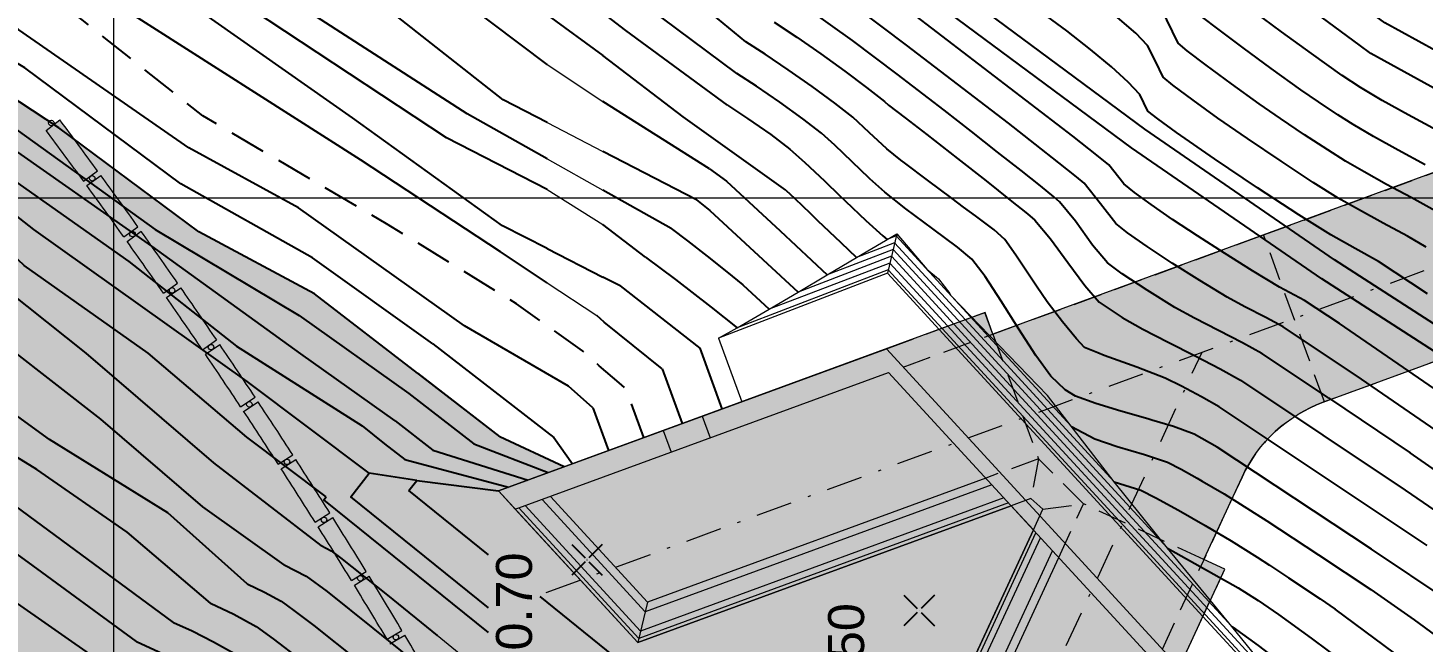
# Model space of a CAD drawing. Extents: x 62300 to 62842, y 108162 to 108787.
# Drawn here: x 62347.03 to 62395.45, y 108734.6 to 108755.89 of the extents above; entities that cross this region are included whole.
import ezdxf
from ezdxf.enums import TextEntityAlignment as Align

# ---------------------------------------------------------------- set-up
doc = ezdxf.new("R2010")
doc.units = 0
doc.header["$LTSCALE"] = 0.999985
doc.header["$MEASUREMENT"] = 0
for name, pattern in [('NASCOSTA', [9.525, 6.35, -3.175]), ('TRATTEGGIATA', [0.75, 0.5, -0.25]), ('TRATTEGGIATA2', [0.375, 0.25, -0.125]), ('TRATTOPUNTO2', [0.5, 0.25, -0.125, 0, -0.125])]:
    doc.linetypes.add(name, pattern=pattern)
for name, color, linetype in [('colore lago', 131, 'Continuous'), ('coordinate', 2, 'Continuous'), ('curve livello 1m', 2, 'Continuous'), ('curve livello 5m', 7, 'Continuous'), ('curve livello di scavo 1 m', 2, 'Continuous'), ('LIN010CO', 2, 'Continuous'), ('LIN010TR', 2, 'NASCOSTA'), ('LIN018CO', 6, 'Continuous'), ('LIN025CO', 7, 'Continuous'), ('LIN035CO', 1, 'Continuous'), ('LINCOLO-ROSSO-025', 10, 'Continuous'), ('Strade', 7, 'Continuous'), ('TEXT035', 1, 'Continuous'), ('TRATTCOLO-32', 255, 'Continuous')]:
    doc.layers.add(name, color=color, linetype=linetype)
doc.layers.add('Colori bordi', color=5, linetype='Continuous', plot=False)
doc.styles.add('ARIAL', font='arial.ttf')

# ---------------------------------------------------------------- blocks, each defined once
blk = doc.blocks.new('quote')
at = {"layer": 'LIN018CO'}
for p, q in [((0.0007, 0.0007), (-0.0007, -0.0007)), ((0.0007, -0.0007), (-0.0007, 0.0007))]:
    blk.add_line(p, q, dxfattribs=at)
at = {"layer": 'LIN035CO'}
for p, q in [((-0.0133, 0.0133), (-0.1061, 0.1061)), ((0.1061, 0.1061), (0.0133, 0.0133)), ((-0.0133, -0.0133), (-0.1061, -0.1061)), ((0.1061, -0.1061), (0.0133, -0.0133))]:
    blk.add_line(p, q, dxfattribs=at)
at = {"layer": 'TEXT035', "style": 'ARIAL'}
blk.add_attdef('VALORE', text='', height=0.25, dxfattribs=at).set_placement((0, 0.3299), align=Align.CENTER)
blk = doc.blocks.new('CONTORNO')
at = {"layer": 'Colori bordi', "lineweight": 0, "ltscale": 2, "flags": 128}
blk.add_lwpolyline([(-69.079, 126.141), (-85.83, 120.005), (-86.105, 120.756), (-102.99, 114.571), (-98.153, 109.314), (-85.2, 114.059), (-84.427, 113.219), (-89.144, 103.05), (-84.307, 97.793), (-77.785, 111.855), (-78.51, 112.191), (-77.184, 115.052, -0.198912), (-74.368, 117.643), (-67.474, 120.163, -0.281645)], format="xyb", dxfattribs=at)
blk = doc.blocks.new('barrageflott')
at = {"layer": 'TRATTCOLO-32'}
h = blk.add_hatch(color=256, dxfattribs=at)
h.paths.add_polyline_path([(-40.677, 110.423), (-41.157, 110.064, -0.002639), (-39.854, 108.3), (-39.369, 108.655, 0.002639)])
h.paths.add_polyline_path([(-39.257, 108.501), (-39.742, 108.147, -0.002639), (-38.458, 106.369), (-37.97, 106.717, 0.002639)])
h.paths.add_polyline_path([(-37.86, 106.563), (-38.348, 106.214, -0.002639), (-37.085, 104.422), (-36.593, 104.764, 0.002639)])
h.paths.add_polyline_path([(-36.484, 104.608), (-36.977, 104.266, -0.002639), (-35.735, 102.459), (-35.238, 102.796, 0.002639)])
h.paths.add_polyline_path([(-35.131, 102.639), (-35.628, 102.302, -0.002639), (-34.406, 100.48), (-33.906, 100.812, 0.002639)])
h.paths.add_polyline_path([(-33.801, 100.653), (-34.302, 100.322, -0.002639), (-33.101, 98.487), (-32.597, 98.813, 0.002639)])
h.paths.add_polyline_path([(-32.494, 98.653), (-32.998, 98.328, -0.002639), (-31.819, 96.479), (-31.311, 96.799, 0.002639)])
h.paths.add_polyline_path([(-31.21, 96.638), (-31.718, 96.318, -0.002639), (-30.56, 94.456), (-30.048, 94.77, 0.002639)])
h.paths.add_polyline_path([(-29.949, 94.608), (-30.46, 94.294, -0.002639), (-29.324, 92.419), (-28.809, 92.727, 0.002639)])
h.paths.add_polyline_path([(-28.711, 92.564), (-29.226, 92.256, -0.002639), (-28.111, 90.367), (-27.593, 90.67, 0.002639)])
h.paths.add_polyline_path([(-27.497, 90.505), (-28.016, 90.203, -0.002639), (-26.922, 88.302), (-26.401, 88.599, 0.002639)])
h.paths.add_polyline_path([(-26.307, 88.433), (-26.829, 88.137, -0.002639), (-25.757, 86.224), (-25.232, 86.514, 0.002639)])
h.paths.add_polyline_path([(-25.14, 86.348), (-25.665, 86.058, -0.002639), (-24.616, 84.132), (-24.088, 84.416, 0.002639)])
h.paths.add_polyline_path([(-23.998, 84.249), (-24.526, 83.965, -0.002639), (-23.499, 82.027), (-22.967, 82.306, 0.002639)])
h.paths.add_polyline_path([(-22.879, 82.137), (-23.411, 81.859, -0.002639), (-22.406, 79.91), (-21.871, 80.182, 0.002639)])
h.paths.add_polyline_path([(-21.785, 80.013), (-22.32, 79.741, -0.002639), (-21.337, 77.78), (-20.799, 78.046, 0.002639)])
h.paths.add_polyline_path([(-20.715, 77.876), (-21.253, 77.61, -0.002639), (-20.293, 75.639), (-19.752, 75.898, 0.002639)])
h.paths.add_polyline_path([(-19.67, 75.727), (-20.211, 75.468, -0.002639), (-19.274, 73.485), (-18.73, 73.738, 0.002639)])
h.paths.add_polyline_path([(-16.684, 69.21), (-17.233, 68.969, -0.002639), (-16.365, 66.956), (-15.812, 67.19, 0.002639)])
h.paths.add_polyline_path([(-17.654, 71.394), (-18.201, 71.147, -0.002639), (-17.309, 69.143), (-16.76, 69.384, 0.002639)])
h.paths.add_polyline_path([(-18.65, 73.566), (-19.194, 73.313, -0.002639), (-18.279, 71.32), (-17.732, 71.567, 0.002639)])
at = {"layer": 'LINCOLO-ROSSO-025', "lineweight": 0}
for p, q in [((-41.157, 110.064), (-40.677, 110.423)), ((-39.854, 108.3), (-39.369, 108.655)), ((-39.742, 108.147), (-39.257, 108.501)), ((-38.458, 106.369), (-37.97, 106.717)), ((-38.348, 106.214), (-37.86, 106.563)), ((-37.085, 104.422), (-36.593, 104.764)), ((-36.977, 104.266), (-36.484, 104.608)), ((-35.735, 102.459), (-35.238, 102.796)), ((-35.628, 102.302), (-35.131, 102.639)), ((-34.406, 100.48), (-33.906, 100.812)), ((-34.302, 100.322), (-33.801, 100.653)), ((-33.101, 98.487), (-32.597, 98.813)), ((-32.998, 98.328), (-32.494, 98.653)), ((-31.819, 96.479), (-31.311, 96.799)), ((-31.718, 96.318), (-31.21, 96.638)), ((-30.56, 94.456), (-30.048, 94.77)), ((-30.46, 94.294), (-29.949, 94.608)), ((-29.324, 92.419), (-28.809, 92.727)), ((-29.226, 92.256), (-28.711, 92.564))]:
    blk.add_line(p, q, dxfattribs=at)
for centre in [(-40.974, 110.32), (-39.555, 108.401), (-38.159, 106.466), (-36.785, 104.515), (-35.433, 102.549), (-34.104, 100.567), (-32.798, 98.57), (-31.514, 96.558), (-30.254, 94.532), (-29.018, 92.491)]:
    blk.add_circle(centre, 0.095, dxfattribs=at)
for radius, start, end in [(208.344, 36.17394, 36.77881), (207.744, 36.17394, 36.77881), (208.344, 35.51677, 36.12164), (207.744, 35.51677, 36.12164), (208.344, 34.85959, 35.46446), (207.744, 34.85959, 35.46446), (208.344, 34.20242, 34.80729), (207.744, 34.20242, 34.80729), (207.744, 33.54525, 34.15012), (208.344, 33.54525, 34.15012), (207.744, 32.88807, 33.49294), (208.344, 32.88807, 33.49294), (207.744, 32.2309, 32.83577), (208.344, 32.2309, 32.83577), (208.344, 31.57373, 32.1786), (207.744, 31.57373, 32.1786), (208.344, 30.91655, 31.52142), (207.744, 30.91655, 31.52142), (208.344, 30.25938, 30.86425)]:
    blk.add_arc((-207.55, -14.318), radius, start, end, dxfattribs=at)

msp = doc.modelspace()

# ---------------------------------------------------------------- hatches: boundary and pattern name
at = {"layer": 'colore lago', "linetype": 'Continuous', "lineweight": 0}
msp.add_hatch(color=256, dxfattribs=at).paths.add_polyline_path([(62395.432, 108712.426), (62396.026, 108711.854), (62396.545, 108710.804), (62395.703, 108710.571), (62400.102, 108704.942), (62413.395, 108708.628), (62414.097, 108707.729), (62408.577, 108697.972), (62412.975, 108692.343), (62413.775, 108693.757), (62413.775, 108692.195), (62414.821, 108690.222), (62415.316, 108689.288), (62415.726, 108688.514), (62415.989, 108688.018), (62416.308, 108687.414), (62417.091, 108686.877), (62417.986, 108686.309), (62418.762, 108685.857), (62419.277, 108685.61), (62419.98, 108685.523), (62420.747, 108685.436), (62421.269, 108685.254), (62422.042, 108684.935), (62422.834, 108684.575), (62423.302, 108684.318), (62424.281, 108683.305), (62425.656, 108681.875), (62426.449, 108681.066), (62427.156, 108680.351), (62427.673, 108679.833), (62427.895, 108679.62), (62428.432, 108679.384), (62429.04, 108678.92), (62429.869, 108678.212), (62430.484, 108677.629), (62430.843, 108677.243), (62431.218, 108676.364), (62431.557, 108675.296), (62431.913, 108674.527), (62432.355, 108674.247), (62432.858, 108673.942), (62433.455, 108673.231), (62434.097, 108672.326), (62434.701, 108671.601), (62435.197, 108671.28), (62435.685, 108671.01), (62436.144, 108670.755), (62436.707, 108670.388), (62437.492, 108669.855), (62438.358, 108669.253), (62439.162, 108668.678), (62440.078, 108667.996), (62441.13, 108667.19), (62442.002, 108666.501), (62442.908, 108665.758), (62443.789, 108665.021), (62444.562, 108664.359), (62445.144, 108663.844), (62445.453, 108663.547), (62446.014, 108662.665), (62446.501, 108661.941), (62447.153, 108661.7), (62448.876, 108661.081), (62447.183, 108652.749), (62446.943, 108651.566), (62441.595, 108652.495), (62436.09, 108653.04), (62430.527, 108653.236), (62424.984, 108653.069), (62419.433, 108652.547), (62413.953, 108651.637), (62408.529, 108650.359), (62403.21, 108648.764), (62398.021, 108646.797), (62392.955, 108644.487), (62388.067, 108641.873), (62383.347, 108638.914), (62379.143, 108635.919), (62374.987, 108632.528), (62370.912, 108628.752), (62367.864, 108625.55), (62364.577, 108621.72), (62361.992, 108618.302), (62358.884, 108613.699), (62356.087, 108608.883), (62353.615, 108603.924), (62351.491, 108598.79), (62349.698, 108593.52), (62348.257, 108588.148), (62347.162, 108582.699), (62346.433, 108577.206), (62346.076, 108571.827), (62346.067, 108566.27), (62346.414, 108560.708), (62347.156, 108555.214), (62348.241, 108549.757), (62349.108, 108546.543), (62347.868, 108543.897), (62343.805, 108542.34), (62343.071, 108542.931), (62342.215, 108543.399), (62341.494, 108543.605), (62340.731, 108543.397), (62339.788, 108542.895), (62338.814, 108542.367), (62337.958, 108542.081), (62337.463, 108542.167), (62336.538, 108542.374), (62334.253, 108542.969), (62331.322, 108543.785), (62328.139, 108544.685), (62325.098, 108545.533), (62322.593, 108546.195), (62321.848, 108546.361), (62320.984, 108546.545), (62320.474, 108546.666), (62319.859, 108546.963), (62319.103, 108547.335), (62317.961, 108547.824), (62316.581, 108548.386), (62315.066, 108548.989), (62313.523, 108549.599), (62312.055, 108550.183), (62310.769, 108550.711), (62309.769, 108551.147), (62309.112, 108551.475), (62308.074, 108552.131), (62305.134, 108553.829), (62301.974, 108555.846), (62300, 108557.145), (62300, 108746.101), (62331.882, 108763.679), (62334.507, 108761.512), (62338.392, 108758.6), (62343.084, 108755.721), (62348.103, 108752.427), (62352.959, 108748.821), (62356.982, 108746.672), (62363.411, 108741.712), (62364.524, 108741.192), (62365.637, 108740.673), (62364.74, 108740.344), (62363.36, 108739.839), (62368.197, 108734.582), (62381.151, 108739.327), (62381.923, 108738.487), (62377.207, 108728.317), (62382.044, 108723.06), (62383.531, 108726.268), (62384.61, 108725.772), (62384.891, 108725.5), (62385.513, 108725.007), (62386.29, 108724.44), (62387.153, 108723.834), (62388.028, 108723.224), (62388.845, 108722.646), (62389.533, 108722.136), (62390.019, 108721.728), (62390.461, 108721.189), (62391.046, 108720.467), (62391.593, 108719.84), (62392.228, 108719.121), (62392.561, 108718.731), (62392.862, 108718.087), (62393.16, 108717.245), (62393.758, 108715.335), (62394.064, 108714.455), (62394.378, 108713.747)])
at = {"layer": 'LINCOLO-ROSSO-025', "linetype": 'Continuous', "lineweight": 0}
msp.add_hatch(color=256, dxfattribs=at).paths.add_polyline_path([(62414.455, 108753.368, 0.119368), (62397.272, 108751.409), (62380.52, 108745.273), (62380.245, 108746.024), (62363.36, 108739.839), (62368.197, 108734.582), (62381.151, 108739.327), (62381.923, 108738.487), (62377.207, 108728.317), (62382.044, 108723.06), (62388.566, 108737.123), (62387.84, 108737.459), (62389.167, 108740.32, -0.199261), (62391.989, 108742.913), (62398.877, 108745.431, -0.122973), (62413.579, 108747.269)])

# ---------------------------------------------------------------- linework, layer by layer
at = {"layer": 'Colori bordi', "linetype": 'Continuous', "lineweight": 0, "flags": 128}
msp.add_lwpolyline([(62343.084, 108755.721), (62348.103, 108752.427), (62352.959, 108748.821), (62356.982, 108746.672), (62363.411, 108741.712), (62364.524, 108741.192), (62365.637, 108740.673), (62364.74, 108740.344), (62363.36, 108739.839), (62368.197, 108734.582), (62381.151, 108739.327), (62381.923, 108738.487), (62377.207, 108728.317)], dxfattribs=at)
at = {"layer": 'coordinate', "linetype": 'Continuous', "lineweight": 0}
for p, q in [((62350, 108778.484), (62350, 108403.974)), ((62300, 108750), (62366.988, 108750)), ((62366.988, 108750), (62484.796, 108750))]:
    msp.add_line(p, q, dxfattribs=at)
at = {"layer": 'curve livello 1m', "linetype": 'Continuous', "lineweight": 0}
for p, q in [((62365.048, 108754.621), (62366.988, 108753.341)), ((62365.048, 108752.613), (62366.988, 108751.608)), ((62365.048, 108751.357), (62366.988, 108750.265)), ((62365.048, 108750.285), (62366.988, 108749.074)), ((62365.048, 108747.059), (62366.77, 108745.919)), ((62362.886, 108733.485), (62361.235, 108734.827))]:
    msp.add_line(p, q, dxfattribs=at)
at = {"layer": 'curve livello 1m'}
for p, q in [((62361.086, 108744.94), (62365.284, 108741.689)), ((62369.044, 108744.072), (62369.739, 108742.175)), ((62360.255, 108743.214), (62362.511, 108741.467)), ((62366.633, 108742.721), (62367.176, 108741.237)), ((62359.777, 108742.27), (62361.09, 108741.253)), ((62365.284, 108741.689), (62365.935, 108740.782)), ((62359.412, 108741.472), (62360.112, 108740.93)), ((62361.09, 108741.253), (62364.393, 108740.217)), ((62362.511, 108741.467), (62365.092, 108740.473)), ((62360.112, 108740.93), (62363.715, 108739.968)), ((62360.524, 108740.205), (62358.874, 108740.451)), ((62360.524, 108740.205), (62363.36, 108739.839))]:
    msp.add_line(p, q, dxfattribs=at)
at = {"layer": 'curve livello 1m', "flags": 128}
for points in [[(62371.945, 108755.414), (62367.42, 108759.146), (62363.346, 108761.591), (62356.193, 108766.207), (62350.216, 108770.915), (62348.47, 108772.825)], [(62371.629, 108754.312), (62366.968, 108757.789), (62364.704, 108759.599), (62359.724, 108762.948), (62353.838, 108766.207), (62349.039, 108770.1), (62347.08, 108772.059)], [(62365.048, 108754.621), (62361.164, 108757.564), (62354.436, 108761.378), (62348.955, 108765.609), (62343.244, 108769.944)], [(62365.048, 108752.613), (62363.523, 108753.403), (62359.361, 108756.663), (62352.979, 108760.269), (62346.458, 108765.539), (62341.795, 108769.144)], [(62365.048, 108751.357), (62362.274, 108752.918), (62357.21, 108756.177), (62351.661, 108759.783), (62345.765, 108764.43), (62340.623, 108768.499)], [(62365.048, 108750.285), (62361.561, 108752.081), (62354.832, 108756.519), (62351.156, 108759.154), (62345.606, 108763.177), (62341.791, 108766.02), (62339.53, 108767.896)], [(62365.048, 108747.059), (62363.434, 108748.128), (62358.578, 108751.318), (62350.184, 108756.658), (62344.15, 108761.443), (62339.016, 108765.049), (62337.13, 108766.573)], [(62365.789, 108743.468), (62362.185, 108745.562), (62356.428, 108749.654), (62352.612, 108751.734), (62346.716, 108755.826), (62343.664, 108758.6), (62339.224, 108761.79), (62334.924, 108764.772), (62334.5, 108765.123)], [(62398.856, 108752.139), (62393.636, 108755.001), (62393.233, 108755.3), (62388.756, 108758.615), (62387.988, 108758.72), (62387.69, 108759.022), (62387.264, 108759.454), (62386.444, 108760.251), (62385.843, 108760.839), (62385.417, 108761.458), (62385.031, 108762.008), (62384.441, 108762.539), (62383.692, 108763.123), (62382.871, 108763.699), (62382.067, 108764.204), (62381.367, 108764.579)], [(62361.086, 108744.94), (62356.913, 108747.92), (62352.335, 108750.486), (62346.924, 108754.508), (62341.583, 108757.698), (62336.519, 108761.72), (62333.077, 108764.338)], [(62395.931, 108752.331), (62394.932, 108752.875), (62394.03, 108753.379), (62393.275, 108753.821), (62392.639, 108754.243), (62391.574, 108755.003), (62390.539, 108755.755), (62389.6, 108756.451), (62388.821, 108757.042), (62388.266, 108757.481), (62388, 108757.719), (62387.807, 108758.115), (62387.489, 108758.445), (62386.843, 108759.092), (62385.911, 108760.009), (62385.439, 108760.46), (62384.946, 108760.69), (62384.437, 108760.924), (62383.764, 108761.52), (62381.179, 108763.278), (62380.595, 108763.688)], [(62330.888, 108763.131), (62335.149, 108760.247), (62339.995, 108756.786), (62346.12, 108752.74), (62351.445, 108748.906), (62356.451, 108745.925), (62360.254, 108743.214)], [(62359.776, 108742.27), (62356.504, 108744.594), (62351.339, 108748.321), (62346.013, 108752.048), (62339.729, 108756.2), (62334.616, 108759.927), (62330.309, 108762.812)], [(62329.243, 108762.225), (62331.687, 108760.886), (62335.362, 108758.543), (62339.942, 108755.562), (62344.788, 108751.835), (62350.54, 108747.788), (62354.268, 108744.86), (62358.634, 108742.092), (62359.412, 108741.472)], [(62395.87, 108749.553), (62395.032, 108750.006), (62394.183, 108750.464), (62393.399, 108750.896), (62392.758, 108751.267), (62392.138, 108751.659), (62391.338, 108752.183), (62390.5, 108752.746), (62389.764, 108753.255), (62388.799, 108753.947), (62387.92, 108754.595), (62387.26, 108755.1), (62386.949, 108755.365), (62386.554, 108756.173), (62386.157, 108756.989), (62385.743, 108757.383), (62385.101, 108757.883), (62384.423, 108758.34), (62383.655, 108758.711), (62382.732, 108759.099), (62382.016, 108759.453), (62379.556, 108761.633), (62379.054, 108762.069)], [(62358.874, 108740.451), (62354.64, 108743.636), (62347.238, 108748.906), (62341.114, 108753.698), (62335.409, 108757.906), (62328.558, 108761.847)], [(62357.212, 108737.942), (62353.488, 108740.811), (62349.053, 108744.612), (62342.842, 108749.553), (62339.167, 108752.341), (62328.268, 108759.31), (62326.281, 108760.591)], [(62395.6, 108746.676), (62393.906, 108747.789), (62393.093, 108748.242), (62392.242, 108748.714), (62391.133, 108749.414), (62389.703, 108750.351), (62388.205, 108751.358), (62386.889, 108752.267), (62386.24, 108752.739), (62385.899, 108753.01), (62385.62, 108753.581), (62385.216, 108754.011), (62384.63, 108754.545), (62383.905, 108755.148), (62383.086, 108755.786), (62382.217, 108756.423), (62381.344, 108757.026), (62380.511, 108757.559), (62380.043, 108757.774), (62379.596, 108757.982), (62378.66, 108758.812), (62376.278, 108760.877)], [(62355.93, 108737.277), (62353.108, 108739.29), (62349.56, 108742.331), (62344.798, 108746.026), (62341.512, 108748.863), (62337.031, 108751.476), (62329.713, 108756.404), (62324.52, 108759.621)], [(62401.229, 108738.275), (62393.307, 108743.715), (62390.596, 108745.524), (62389.991, 108745.851), (62389.262, 108746.222), (62388.65, 108746.552), (62387.698, 108747.132), (62386.742, 108747.739), (62385.875, 108748.313), (62385.19, 108748.792), (62384.78, 108749.114), (62384.249, 108749.788), (62383.691, 108750.506), (62383.422, 108750.727), (62382.812, 108751.213), (62381.984, 108751.866), (62381.062, 108752.587), (62377.525, 108755.295), (62374.186, 108757.81), (62373.542, 108758.27), (62372.893, 108758.722)], [(62402.281, 108738.954), (62392.545, 108745.64), (62391.337, 108746.446), (62390.47, 108746.904), (62389.527, 108747.474), (62388.562, 108748.077), (62387.623, 108748.681), (62386.756, 108749.254), (62386.01, 108749.767), (62385.431, 108750.186), (62385.066, 108750.482), (62384.546, 108751.146), (62384.127, 108751.484), (62383.291, 108752.14), (62377.855, 108756.302), (62374.429, 108758.882)], [(62354.647, 108736.612), (62351.892, 108739.083), (62347.785, 108741.621), (62339.645, 108747.519), (62334.567, 108750.804), (62329.862, 108753.791), (62324.709, 108756.852), (62322.629, 108758.578)], [(62353.365, 108735.946), (62350.474, 108738.411), (62347.337, 108740.576), (62344.2, 108742.517), (62339.048, 108746.623), (62333.82, 108749.386), (62328.742, 108752.82), (62323.888, 108755.881), (62321.61, 108758.016)], [(62350.8, 108734.615), (62347.038, 108737.365), (62341.661, 108741.248), (62338.002, 108743.786), (62333.372, 108746.997), (62328.891, 108749.46), (62325.456, 108751.476), (62322.17, 108753.716), (62318.906, 108756.525)], [(62371.313, 108753.209), (62367.783, 108755.797), (62366.988, 108756.418)], [(62395.52, 108751.148), (62394.579, 108751.657), (62393.724, 108752.132), (62393.017, 108752.544), (62392.487, 108752.881), (62391.815, 108753.328), (62391.202, 108753.749), (62390.176, 108754.482), (62389.201, 108755.195), (62388.366, 108755.821), (62387.761, 108756.292)], [(62349.518, 108733.95), (62346.441, 108736.096), (62342.931, 108738.784), (62338.599, 108741.621), (62332.774, 108745.429), (62327.995, 108748.266), (62323.216, 108751.252), (62321.05, 108753.193), (62317.591, 108755.8)], [(62372.929, 108756.093), (62373.713, 108755.569), (62374.551, 108754.988), (62375.379, 108754.394), (62376.137, 108753.831), (62376.76, 108753.344), (62376.76, 108753.344), (62376.902, 108753.212), (62377.476, 108752.77), (62378.23, 108752.194), (62378.23, 108752.194), (62379.289, 108751.367), (62380.283, 108750.585), (62381.123, 108749.92), (62381.719, 108749.443), (62381.98, 108749.225), (62381.98, 108749.225), (62382.519, 108748.583), (62383.121, 108747.758), (62383.709, 108746.956), (62384.207, 108746.38), (62384.207, 108746.38), (62385.011, 108745.848), (62385.727, 108745.451), (62386.605, 108744.997), (62387.534, 108744.525), (62388.407, 108744.073), (62389.115, 108743.681), (62389.115, 108743.681), (62394.831, 108739.866), (62399.124, 108736.918)], [(62377.325, 108751.31), (62376.834, 108751.702), (62376.231, 108752.265), (62375.664, 108752.792), (62375.03, 108753.283), (62374.253, 108753.855), (62373.42, 108754.442), (62372.621, 108754.983), (62371.945, 108755.414)], [(62376.231, 108750.677), (62375.633, 108751.25), (62375.035, 108751.821), (62374.567, 108752.239), (62373.921, 108752.737), (62373.125, 108753.313), (62372.314, 108753.87), (62371.629, 108754.312)], [(62370.68, 108751.005), (62366.988, 108753.341)], [(62371.313, 108753.209), (62372.009, 108752.755), (62372.809, 108752.191), (62373.471, 108751.687), (62373.471, 108751.687), (62373.999, 108751.221), (62374.672, 108750.585), (62375.206, 108750.071)], [(62370.233, 108749.928), (62366.988, 108751.608)], [(62370.68, 108751.005), (62371.279, 108750.583), (62373.138, 108748.851)], [(62379.504, 108749.682), (62379.102, 108749.98), (62378.245, 108750.612), (62377.452, 108751.209), (62377.325, 108751.31)], [(62386.029, 108742.296), (62385.899, 108742.335), (62384.96, 108742.602), (62384.086, 108742.867), (62383.391, 108743.125), (62383.025, 108743.34), (62382.533, 108743.816), (62382.007, 108744.533), (62381.415, 108745.451), (62380.812, 108746.416), (62380.251, 108747.275), (62379.787, 108747.877), (62379.29, 108748.288), (62378.436, 108748.924), (62377.502, 108749.616), (62376.766, 108750.192), (62376.248, 108750.661), (62376.231, 108750.677)], [(62369.351, 108748.935), (62366.988, 108750.265)], [(62370.233, 108749.928), (62370.702, 108749.559), (62373.76, 108746.733)], [(62375.206, 108750.071), (62375.403, 108749.881), (62376.107, 108749.212), (62376.698, 108748.681), (62376.698, 108748.681), (62376.855, 108748.56)], [(62382.032, 108746.935), (62381.892, 108747.14), (62381.32, 108748.017), (62380.936, 108748.559), (62380.559, 108748.885), (62379.91, 108749.381), (62379.504, 108749.682)], [(62368.469, 108747.942), (62366.988, 108749.074)], [(62369.351, 108748.935), (62369.925, 108748.507), (62370.609, 108747.978), (62371.285, 108747.44), (62371.837, 108746.983), (62371.837, 108746.983), (62372.755, 108746.135)], [(62373.138, 108748.851), (62374.767, 108747.333)], [(62368.469, 108747.942), (62369.509, 108747.167), (62370.747, 108746.209), (62371.643, 108745.495)], [(62384.156, 108744.626), (62383.703, 108744.815), (62383.423, 108745.112), (62382.94, 108745.697), (62382.4, 108746.395), (62382.032, 108746.935)], [(62369.044, 108744.072), (62367.031, 108745.694), (62366.77, 108745.919)], [(62395.593, 108737.942), (62388.374, 108742.759), (62387.764, 108743.104), (62387.067, 108743.471), (62386.493, 108743.752), (62385.519, 108744.127), (62384.38, 108744.533), (62384.156, 108744.626)], [(62366.633, 108742.721), (62365.789, 108743.468)], [(62408.898, 108720.18), (62408.637, 108720.298), (62408.165, 108720.57), (62407.545, 108722.279), (62406.663, 108724.74), (62406.274, 108725.775), (62406.075, 108726.283), (62402.584, 108730.36), (62402.478, 108730.481), (62402.453, 108730.505), (62400.622, 108732.23), (62398.936, 108733.806), (62397.651, 108734.995), (62397.02, 108735.56), (62396.354, 108736.017), (62393.652, 108737.82), (62388.302, 108741.359), (62387.506, 108741.805), (62386.786, 108742.068), (62386.029, 108742.296)], [(62383.239, 108742.079), (62383.243, 108742.076), (62384.054, 108741.644), (62384.054, 108741.644), (62384.829, 108741.379), (62385.78, 108741.105), (62386.577, 108740.835), (62386.577, 108740.835), (62387.055, 108740.59), (62387.613, 108740.278)], [(62387.613, 108740.278), (62387.784, 108740.182), (62388.546, 108739.733), (62388.546, 108739.733), (62390.025, 108738.801), (62391.824, 108737.628), (62393.633, 108736.416), (62395.143, 108735.37), (62395.143, 108735.37), (62395.873, 108734.828)], [(62357.212, 108737.942), (62357.556, 108737.767), (62357.885, 108737.522), (62359.515, 108736.225), (62361.235, 108734.827)], [(62386.579, 108737.858), (62386.872, 108737.691), (62389.034, 108736.48), (62389.728, 108736.035), (62390.43, 108735.557), (62390.43, 108735.557), (62391.566, 108734.732), (62392.745, 108733.851)], [(62355.93, 108737.277), (62356.69, 108736.889), (62357.418, 108736.347), (62359.004, 108735.086), (62360.919, 108733.528), (62361.235, 108733.272)], [(62354.647, 108736.612), (62355.245, 108736.33), (62355.824, 108736.012), (62355.824, 108736.012), (62356.259, 108735.698), (62356.952, 108735.173), (62356.952, 108735.173), (62358.492, 108733.947), (62360.353, 108732.434), (62362.162, 108730.963), (62363.55, 108729.865), (62363.55, 108729.865), (62364.335, 108729.286), (62365.323, 108728.581), (62366.388, 108727.829), (62367.405, 108727.11), (62368.248, 108726.504), (62368.793, 108726.089), (62368.793, 108726.089), (62368.917, 108725.978)], [(62353.365, 108735.946), (62354.174, 108735.565), (62354.958, 108735.134), (62354.958, 108735.134), (62355.547, 108734.709), (62356.485, 108733.998), (62356.485, 108733.998), (62357.98, 108732.808), (62359.787, 108731.339), (62361.544, 108729.911), (62362.89, 108728.846), (62362.89, 108728.846), (62363.653, 108728.283), (62364.612, 108727.599), (62365.646, 108726.869), (62366.633, 108726.171), (62367.452, 108725.582), (62367.98, 108725.179), (62367.98, 108725.179), (62368.812, 108724.44), (62368.917, 108724.342)], [(62388.807, 108735.141), (62388.843, 108735.119), (62388.843, 108735.119), (62389.723, 108734.475), (62391.328, 108733.251), (62393.347, 108731.685), (62395.471, 108730.018)], [(62350.8, 108734.615), (62351.581, 108734.26), (62352.479, 108733.802), (62353.226, 108733.378), (62353.226, 108733.378), (62353.722, 108733.028), (62354.583, 108732.388), (62355.551, 108731.649), (62355.551, 108731.649), (62356.956, 108730.531), (62358.654, 108729.15), (62360.306, 108727.808), (62361.572, 108726.806), (62361.572, 108726.806), (62362.289, 108726.278), (62363.19, 108725.634), (62364.162, 108724.948), (62365.09, 108724.292), (62365.859, 108723.738), (62366.356, 108723.36), (62366.356, 108723.36), (62367.137, 108722.665), (62368.417, 108721.474), (62368.917, 108721)]]:
    msp.add_lwpolyline(points, dxfattribs=at)
at = {"layer": 'curve livello 1m', "color": 152, "linetype": 'TRATTEGGIATA2', "ltscale": 5, "flags": 128}
msp.add_lwpolyline([(62368.41, 108741.688), (62367.79, 108743.378), (62367.548, 108743.584), (62366.859, 108744.18), (62366.28, 108744.694), (62363.989, 108746.325), (62359.48, 108749.099), (62353.098, 108752.844), (62347.687, 108757.143), (62340.542, 108761.998), (62336.866, 108764.772), (62335.869, 108765.877)], dxfattribs=at)
at = {"layer": 'curve livello 5m'}
for p, q in [((62365.048, 108756.341), (62366.988, 108754.936)), ((62365.048, 108748.243), (62366.988, 108747.255)), ((62370.346, 108744.784), (62371.117, 108742.68)), ((62360.553, 108743.926), (62363.411, 108741.712)), ((62392.164, 108743.062), (62394.995, 108741.155)), ((62365.637, 108740.673), (62363.411, 108741.712)), ((62395.124, 108733.716), (62392.394, 108735.735))]:
    msp.add_line(p, q, dxfattribs=at)
at = {"layer": 'curve livello 5m', "flags": 128}
for points in [[(62365.048, 108748.243), (62363.503, 108749.029), (62358.3, 108752.774), (62352.751, 108756.658), (62344.635, 108762.622), (62339.363, 108766.228), (62338.299, 108767.217)], [(62360.553, 108743.926), (62360.553, 108743.926), (62356.982, 108746.672), (62352.959, 108748.821), (62348.103, 108752.428), (62343.084, 108755.721), (62338.392, 108758.6), (62334.507, 108761.512), (62331.882, 108763.679)], [(62357.379, 108739.632), (62354.629, 108741.698), (62351.207, 108744.612), (62346.898, 108747.653), (62342.716, 108751.581), (62335.872, 108756.269), (62327.598, 108761.318)], [(62352.083, 108735.281), (62345.694, 108739.979), (62342.782, 108742.144), (62335.687, 108746.847), (62332.625, 108748.788), (62328.742, 108751.625), (62323.813, 108754.388), (62320.379, 108757.337)], [(62401.794, 108751.859), (62394.118, 108756.068), (62392.84, 108757.015), (62392.812, 108757.035)], [(62392.164, 108743.062), (62389.856, 108744.602), (62389.182, 108744.972), (62388.348, 108745.399), (62387.512, 108745.827), (62386.83, 108746.2), (62386.83, 108746.2), (62385.868, 108746.795), (62385.002, 108747.368), (62384.493, 108747.747), (62384.493, 108747.747), (62383.981, 108748.364), (62383.383, 108749.19), (62382.835, 108749.866), (62382.835, 108749.866), (62382.63, 108750.039), (62382.166, 108750.412), (62381.498, 108750.943), (62380.683, 108751.586), (62379.776, 108752.298), (62378.832, 108753.034), (62378.832, 108753.034), (62377.195, 108754.288), (62375.649, 108755.452), (62374.12, 108756.545)], [(62395.556, 108748.292), (62394.907, 108748.666), (62394.062, 108749.124), (62393.201, 108749.591), (62392.5, 108749.991), (62392.5, 108749.991), (62391.635, 108750.537), (62390.521, 108751.267), (62389.353, 108752.052), (62388.327, 108752.761), (62388.327, 108752.761), (62387.465, 108753.381), (62386.761, 108753.909), (62386.424, 108754.187), (62386.424, 108754.187), (62386.157, 108754.734), (62385.888, 108755.285), (62385.888, 108755.285), (62385.474, 108755.709), (62384.843, 108756.251)], [(62373.335, 108750.271), (62369.775, 108752.81), (62366.988, 108754.936)], [(62373.335, 108750.271), (62373.648, 108749.977), (62374.182, 108749.465)], [(62374.182, 108749.465), (62374.438, 108749.22), (62375.241, 108748.447), (62375.784, 108747.936)], [(62367.588, 108746.95), (62366.988, 108747.255)], [(62367.588, 108746.95), (62370.346, 108744.784)], [(62396.295, 108740.262), (62394.995, 108741.155)], [(62384.733, 108740.159), (62385.649, 108739.865), (62386.17, 108739.605), (62386.965, 108739.17), (62387.888, 108738.643), (62388.79, 108738.106), (62388.79, 108738.106), (62389.686, 108737.542), (62390.118, 108737.26)], [(62363.011, 108734.929), (62357.3, 108739.534), (62357.3, 108739.534), (62357.379, 108739.632)], [(62390.118, 108737.26), (62390.776, 108736.831), (62391.872, 108736.097), (62392.394, 108735.735)], [(62352.083, 108735.281), (62352.73, 108734.986), (62353.474, 108734.607), (62354.092, 108734.256), (62354.092, 108734.256), (62354.502, 108733.966), (62355.216, 108733.435), (62356.018, 108732.824), (62357.468, 108731.67), (62357.609, 108731.555)]]:
    msp.add_lwpolyline(points, dxfattribs=at)
at = {"layer": 'curve livello di scavo 1 m', "linetype": 'Continuous', "lineweight": 0}
for p, q in [((62377.11, 108748.444), (62375.784, 108747.936)), ((62377.166, 108748.679), (62376.855, 108748.56)), ((62380.363, 108744.908), (62377.11, 108748.444)), ((62380.511, 108745.044), (62377.166, 108748.679)), ((62377, 108747.973), (62373.76, 108746.733)), ((62377.055, 108748.208), (62374.767, 108747.333)), ((62380.069, 108744.637), (62377, 108747.973)), ((62380.216, 108744.773), (62377.055, 108748.208)), ((62376.889, 108747.503), (62371.643, 108745.495)), ((62376.944, 108747.738), (62372.755, 108746.135)), ((62385.302, 108738.359), (62376.889, 108747.503)), ((62385.851, 108738.058), (62376.944, 108747.738)), ((62376.862, 108747.385), (62370.995, 108745.14)), ((62378.651, 108745.44), (62376.862, 108747.385)), ((62370.995, 108745.14), (62371.803, 108742.931)), ((62387.808, 108735.488), (62378.651, 108745.44))]:
    msp.add_line(p, q, dxfattribs=at)
at = {"layer": 'curve livello di scavo 1 m', "linetype": 'Continuous', "lineweight": 0, "flags": 128}
for points in [[(62383.239, 108742.079), (62380.511, 108745.044)], [(62388.807, 108735.141), (62380.069, 108744.637)], [(62386.579, 108737.858), (62380.216, 108744.773)], [(62384.733, 108740.159), (62380.363, 108744.908)], [(62388.914, 108731.906), (62389.716, 108733.562), (62385.302, 108738.359)], [(62389.641, 108732.947), (62389.956, 108733.597), (62385.851, 108738.058)], [(62388.549, 108731.381), (62389.597, 108733.544), (62387.808, 108735.488)]]:
    msp.add_lwpolyline(points, dxfattribs=at)
at = {"layer": 'LIN010CO', "linetype": 'Continuous', "lineweight": 0}
for p, q in [((62380.482, 108740.053), (62368.456, 108735.648)), ((62368.233, 108734.728), (62364.074, 108739.248)), ((62368.294, 108734.978), (62364.292, 108739.328)), ((62368.456, 108735.648), (62364.874, 108739.541)), ((62381.059, 108739.427), (62368.233, 108734.728)), ((62380.902, 108739.597), (62368.294, 108734.978)), ((62377.356, 108728.341), (62382.015, 108738.387)), ((62377.61, 108728.38), (62382.172, 108738.217)), ((62378.291, 108728.487), (62382.592, 108737.76)), ((62368.537, 108735.984), (62368.197, 108734.582))]:
    msp.add_line(p, q, dxfattribs=at)
at = {"layer": 'LIN010TR', "linetype": 'TRATTOPUNTO2', "lineweight": 0, "ltscale": 5}
msp.add_line((62378.688, 108725.047), (62387.781, 108744.652), dxfattribs=at)
at = {"layer": 'LIN010TR', "linetype": 'TRATTOPUNTO2', "lineweight": 0, "ltscale": 5, "flags": 128}
msp.add_lwpolyline([(62365.019, 108736.314), (62390.97, 108745.82), (62398.331, 108748.517, -0.448954), (62442.646, 108724.718), (62455.145, 108672.281)], format="xyb", dxfattribs=at)
at = {"layer": 'LIN018CO', "lineweight": 0}
for p, q in [((62375.784, 108747.936), (62377.182, 108748.751)), ((62377.182, 108748.751), (62376.864, 108747.383)), ((62377.182, 108748.751), (62378.23, 108747.522)), ((62374.767, 108747.333), (62375.784, 108747.936)), ((62373.76, 108746.733), (62374.767, 108747.333)), ((62379.063, 108746.617), (62382.409, 108743.144)), ((62384.733, 108740.159), (62382.409, 108743.144)), ((62386.579, 108737.858), (62384.733, 108740.159)), ((62388.807, 108735.141), (62386.579, 108737.858))]:
    msp.add_line(p, q, dxfattribs=at)
at = {"layer": 'LIN018CO'}
for p, q in [((62360.253, 108739.851), (62360.524, 108740.205)), ((62363.011, 108737.627), (62360.253, 108739.851)), ((62368.4, 108733.282), (62364.804, 108736.181))]:
    msp.add_line(p, q, dxfattribs=at)
at = {"layer": 'LIN018CO', "lineweight": 0, "flags": 128}
for points in [[(62378.23, 108747.522), (62378.637, 108747.196), (62378.637, 108747.196), (62379.021, 108746.683), (62379.063, 108746.617)], [(62370.995, 108745.14), (62371.643, 108745.495), (62372.755, 108746.135), (62373.76, 108746.733)], [(62388.549, 108731.381), (62388.914, 108731.906), (62389.641, 108732.947), (62390.046, 108733.611), (62388.807, 108735.141)]]:
    msp.add_lwpolyline(points, dxfattribs=at)
at = {"layer": 'LIN018CO', "flags": 128}
msp.add_lwpolyline([(62363.011, 108735.79), (62358.242, 108739.635), (62358.874, 108740.451)], dxfattribs=at)
at = {"layer": 'LIN025CO', "linetype": 'TRATTEGGIATA', "lineweight": 0, "ltscale": 2}
for p, q in [((62389.91, 108748.712), (62397.272, 108751.409)), ((62380.52, 108745.273), (62389.91, 108748.712)), ((62392.029, 108742.928), (62389.91, 108748.712)), ((62376.822, 108744.77), (62380.245, 108746.024)), ((62380.52, 108745.273), (62380.245, 108746.024)), ((62377.408, 108744.133), (62380.52, 108745.273)), ((62380.52, 108745.273), (62382.103, 108740.953)), ((62382.103, 108740.953), (62380.271, 108740.282)), ((62382.103, 108740.953), (62381.838, 108739.578)), ((62383.667, 108739.395), (62382.103, 108740.953)), ((62389.167, 108740.32), (62387.735, 108737.232)), ((62381.838, 108739.578), (62381.151, 108739.327)), ((62382.255, 108739.203), (62381.838, 108739.578)), ((62382.255, 108739.203), (62383.667, 108739.395)), ((62382.803, 108737.531), (62383.667, 108739.395)), ((62387.84, 108737.459), (62383.667, 108739.395)), ((62381.923, 108738.487), (62382.255, 108739.203)), ((62388.566, 108737.123), (62387.84, 108737.459)), ((62386.402, 108734.358), (62387.735, 108737.232)), ((62386.988, 108733.721), (62388.566, 108737.123))]:
    msp.add_line(p, q, dxfattribs=at)
at = {"layer": 'LIN025CO', "linetype": 'Continuous', "lineweight": 0}
for p, q in [((62363.36, 108739.839), (62376.822, 108744.77)), ((62376.822, 108744.77), (62386.988, 108733.721)), ((62363.947, 108739.201), (62376.9, 108743.946)), ((62386.174, 108733.867), (62376.9, 108743.946)), ((62370.428, 108742.428), (62370.703, 108741.676)), ((62369.074, 108741.932), (62369.35, 108741.181)), ((62380.271, 108740.282), (62368.537, 108735.984)), ((62363.947, 108739.201), (62363.36, 108739.839)), ((62368.537, 108735.984), (62365.166, 108739.648)), ((62381.151, 108739.327), (62368.197, 108734.582)), ((62368.197, 108734.582), (62363.947, 108739.201)), ((62377.207, 108728.317), (62381.923, 108738.487)), ((62378.633, 108728.54), (62382.803, 108737.531))]:
    msp.add_line(p, q, dxfattribs=at)
at = {"layer": 'LIN025CO', "linetype": 'TRATTEGGIATA', "lineweight": 0, "ltscale": 2, "flags": 128}
msp.add_lwpolyline([(62430.276, 108739.718, 0.281645), (62398.877, 108745.431), (62391.983, 108742.911, 0)], format="xyb", dxfattribs=at)
at = {"layer": 'LIN025CO', "linetype": 'TRATTEGGIATA', "lineweight": 0, "ltscale": 2}
msp.add_arc((62393.703, 108738.216), 5, 110.1181, 155.1181, dxfattribs=at)
at = {"layer": 'Strade', "linetype": 'Continuous', "flags": 128}
for points in [[(62442.45, 108712.599), (62435.509, 108718.13), (62428.3, 108722.109), (62421.966, 108724.038), (62417.619, 108725.379), (62412.54, 108732.543), (62403.989, 108740.376), (62392.376, 108747.853), (62385.793, 108752.382), (62378.528, 108757.765), (62373.475, 108760.24)], [(62441.895, 108712.018), (62435.063, 108717.462), (62427.987, 108721.368), (62421.732, 108723.273), (62417.124, 108724.695), (62411.937, 108732.011), (62403.499, 108739.74), (62391.933, 108747.187), (62385.328, 108751.731), (62378.11, 108757.079), (62373.123, 108759.522)]]:
    msp.add_lwpolyline(points, dxfattribs=at)

# ---------------------------------------------------------------- block references
ref = msp.add_blockref('quote', (62366.435, 108737.451), dxfattribs=dict(xscale=5, yscale=5, zscale=5, rotation=90))
ref.add_attrib('VALORE', '320.70', dxfattribs={"layer": 'TEXT035', "height": 1.25, "rotation": 90, "style": 'ARIAL'}).set_placement((62364.526, 108735.034), align=Align.CENTER)
ref = msp.add_blockref('quote', (62377.959, 108735.695), dxfattribs=dict(xscale=5, yscale=5, zscale=5, rotation=90))
ref.add_attrib('VALORE', '316.50', dxfattribs={"layer": 'TEXT035', "height": 1.25, "rotation": 90, "style": 'ARIAL'}).set_placement((62376.05, 108733.278), align=Align.CENTER)
at = {"layer": 'curve livello 1m', "linetype": 'Continuous', "lineweight": 0}
msp.add_blockref('barrageflott', (62388.821, 108642.276), dxfattribs=at)
at = {"layer": 'TRATTCOLO-32', "linetype": 'Continuous', "lineweight": 0}
msp.add_blockref('CONTORNO', (62466.351, 108625.268), dxfattribs=at)

doc.saveas('drawing.dxf')
